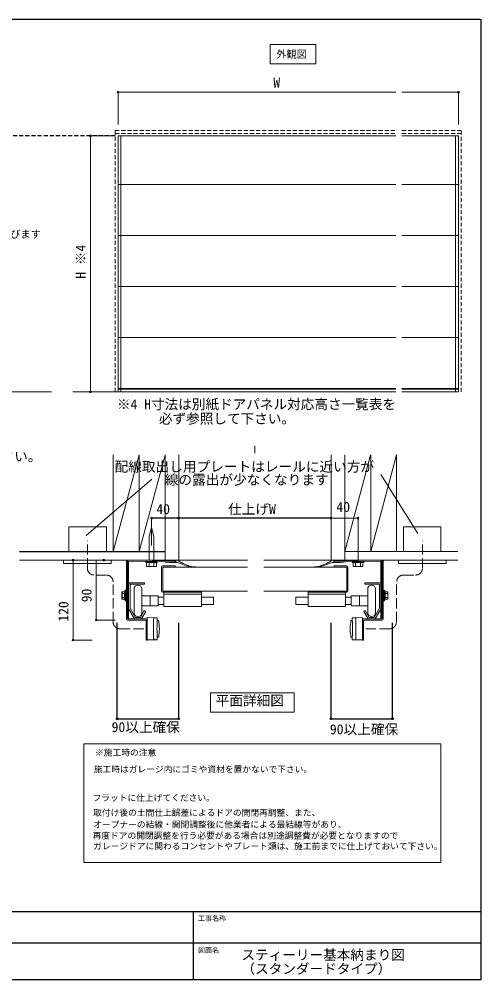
# Model space of a CAD drawing. Units: millimetres, scale not verified. Extents: x -6147 to 6028, y -4263 to 4212.
# Drawn here: x 1960 to 6028, y -4263 to 4212 of the extents above; entities that cross this region are included whole.
import ezdxf
from ezdxf.enums import TextEntityAlignment as Align

# ---------------------------------------------------------------- set-up
doc = ezdxf.new("R2010")
doc.units = ezdxf.units.MM
doc.header["$LTSCALE"] = 30
doc.header["$PDMODE"] = 32
doc.header["$PDSIZE"] = 15
doc.linetypes.add('DASHED1', pattern=[1.8, 1.2, -0.6])
doc.linetypes.add('DASHED3', pattern=[4, 3, -1])
doc.layers.add('0-0', color=4, linetype='Continuous')
doc.layers.add('0-3__0-0_枠線', color=7, linetype='Continuous')
for name, color, linetype, lineweight in [('0-2__2-4_', 7, 'Continuous', 18), ('0-A__2-1_断面', 7, 'Continuous', 18), ('0-B__3-2_', 7, 'Continuous', 18)]:
    doc.layers.add(name, color=color, linetype=linetype, lineweight=lineweight)
doc.styles.add('ＭＳ ゴシック', font='')
doc.styles.get('ＭＳ ゴシック').set_extended_font_data('MS Gothic')

msp = doc.modelspace()

# ---------------------------------------------------------------- linework, layer by layer
at = {"layer": '0-0', "color": 6}
for p, q in [((-6146.7, 4212.37), (6023.71, 4212.37)), ((6027.78, 4212.37), (6027.78, -4262.86)), ((-6146.7, -3660.83), (6027.78, -3660.83)), ((3493.07, -3660.83), (3493.07, -4262.86)), ((1349.86, -3936.6), (6027.78, -3936.6)), ((6027.78, -4262.86), (-6146.7, -4262.86))]:
    msp.add_line(p, q, dxfattribs=at)
at = {"layer": '0-0', "linetype": 'DASHED1'}
msp.add_line((2805.78, 3184.25), (-5075.4, 3184.25), dxfattribs=at)
at = {"layer": '0-0'}
for p, q in [((4708.43, -189.98), (3125.76, -189.98)), ((2824.11, -1959.67), (2824.11, -1113.3)), ((3365.76, -1959.67), (3365.76, -1113.3)), ((4708.43, -1959.67), (4708.43, -1113.3)), ((5250.08, -1959.67), (5250.08, -1113.3)), ((2824.11, -1959.67), (3365.76, -1959.67)), ((4708.43, -1959.67), (5250.08, -1959.67))]:
    msp.add_line(p, q, dxfattribs=at)
at = {"layer": '0-0', "color": 7}
for p, q in [((1961.31, -484.74), (3245.4, -484.74)), ((2863.6, -839.32), (2863.6, -905.52))]:
    msp.add_line(p, q, dxfattribs=at)
at = {"layer": '0-0'}
for p in [(3365.76, -189.98), (2824.11, -1959.67), (3365.76, -1959.67), (4708.43, -1959.67), (5250.08, -1959.67)]:
    msp.add_point(p, dxfattribs=at)
at = {"layer": '0-2__2-4_', "color": 4}
for p, q in [((2830.78, 3568.06), (2830.78, 3284.21)), ((2830.78, 3568.06), (5279.03, 3568.06)), ((5333.55, 3568.06), (5830.78, 3568.06)), ((5830.78, 3568.06), (5830.78, 3284.21)), ((2587.57, 3184.25), (2587.57, 924.25)), ((2587.57, 3184.25), (2766.75, 3184.25)), ((2587.57, 924.25), (2766.75, 924.25))]:
    msp.add_line(p, q, dxfattribs=at)
at = {"layer": '0-2__2-4_', "linetype": 'DASHED1'}
for p, q in [((2805.78, 3229.25), (2805.78, 924.25)), ((2805.78, 3229.25), (5279.03, 3229.25)), ((5333.55, 3229.25), (5855.78, 3229.25)), ((5855.78, 3229.25), (5855.78, 924.25)), ((2805.78, 3204.25), (5279.03, 3204.25)), ((5333.55, 3204.25), (5855.78, 3204.25))]:
    msp.add_line(p, q, dxfattribs=at)
at = {"layer": '0-2__2-4_'}
for p, q in [((2830.78, 3184.25), (2830.78, 924.25)), ((2830.78, 3184.25), (5279.03, 3184.25)), ((2855.78, 3184.25), (2855.78, 924.25)), ((5333.55, 3184.25), (5830.78, 3184.25)), ((5805.78, 3184.25), (5805.78, 924.25)), ((5830.78, 3184.25), (5830.78, 924.25)), ((2830.78, 2755.25), (5279.03, 2755.25)), ((2830.78, 2754.25), (5279.03, 2754.25)), ((5333.55, 2755.25), (5830.78, 2755.25)), ((5333.55, 2754.25), (5838.27, 2754.25)), ((2830.78, 2305.25), (5279.03, 2305.25)), ((2830.78, 2304.25), (5279.03, 2304.25)), ((5333.55, 2305.25), (5830.78, 2305.25)), ((5333.55, 2304.25), (5830.78, 2304.25)), ((2830.78, 1855.25), (5279.03, 1855.25)), ((2830.78, 1854.25), (5279.03, 1854.25)), ((5333.55, 1855.25), (5830.78, 1855.25)), ((5333.55, 1854.25), (5830.78, 1854.25)), ((2830.78, 1405.25), (5279.03, 1405.25)), ((2830.78, 1403.25), (5279.03, 1403.25)), ((5333.55, 1405.25), (5830.78, 1405.25)), ((5333.55, 1403.25), (5830.78, 1403.25)), ((2830.78, 954.25), (5279.03, 954.25)), ((2830.78, 949.25), (5279.03, 949.25)), ((5333.55, 954.25), (5830.78, 954.25)), ((5333.55, 949.25), (5830.78, 949.25)), ((5145.88, 194.02), (5472.68, -325.01)), ((3127.42, 155.58), (2550.72, -344.23)), ((3646.12, -1901.88), (3646.12, -1730.3)), ((3646.12, -1730.3), (4383.06, -1730.3)), ((4383.06, -1730.3), (4383.06, -1901.88)), ((4383.06, -1901.88), (3646.12, -1901.88)), ((2529.66, -2181.96), (5674.75, -2181.96)), ((5674.75, -2181.96), (5674.75, -3226.68))]:
    msp.add_line(p, q, dxfattribs=at)
msp.add_lwpolyline([(4574.29, 3817.4), (4172.96, 3817.4), (4172.96, 3988.46), (4574.29, 3988.46)], close=True, dxfattribs=at)
msp.add_lwpolyline([(5674.75, -3226.68), (2529.66, -3226.68), (2529.66, -2181.96)], dxfattribs=at)
at = {"layer": '0-2__2-4_', "color": 4}
for p in [(2830.78, 3568.06), (5830.78, 3568.06), (2587.57, 3184.25), (2587.57, 924.25)]:
    msp.add_point(p, dxfattribs=at)
at = {"layer": '0-A__2-1_断面'}
for p, q in [((-2610.69, 924.25), (2245.21, 924.25)), ((2433.01, 924.25), (5279.03, 924.25)), ((5333.55, 924.25), (5830.78, 924.25))]:
    msp.add_line(p, q, dxfattribs=at)
at = {"layer": '0-B__3-2_', "linetype": 'DASHED3'}
for p, q in [((4037.1, 447.76), (4037.1, 382.09)), ((2560.57, -631.65), (2560.57, -389.49)), ((5513.62, -631.65), (5513.62, -389.49)), ((2727.48, -691.83), (2620.75, -691.83)), ((2787.67, -1105.72), (2787.67, -752.01)), ((5284.34, -1105.72), (5284.34, -752.01)), ((5346.71, -691.83), (5453.44, -691.83)), ((2847.85, -1165.9), (3077.69, -1165.9)), ((5224.16, -1165.9), (4994.32, -1165.9))]:
    msp.add_line(p, q, dxfattribs=at)
at = {"layer": '0-B__3-2_'}
for p, q in [((2788, -484.74), (3016.48, 367.97)), ((2788, -484.74), (2788, 367.91)), ((3016.7, -484.74), (3016.7, 367.91)), ((3016.7, -484.74), (3242.58, 358.25)), ((3245.4, -559.97), (3245.4, 367.91)), ((3365.76, -559.97), (3365.76, 367.91)), ((4708.43, -559.97), (4708.43, 367.91)), ((4828.8, -559.97), (4828.8, 367.91)), ((4828.8, -484.74), (5056.54, 365.21)), ((5057.49, -484.74), (5285.97, 367.97)), ((5057.49, -484.74), (5057.49, 367.91)), ((5286.19, -484.74), (5286.19, 367.91)), ((3125.76, -271.89), (3104.7, -350.51)), ((3125.76, -271.89), (3146.83, -350.51)), ((4946.25, -580.5), (4946.25, -265.94)), ((3104.7, -559.81), (3104.7, -350.51)), ((3146.83, -559.81), (3146.83, -350.51)), ((2582.24, -484.74), (2387.11, -484.74)), ((4825.54, -484.74), (5478.78, -484.74)), ((5491.95, -484.74), (5687.09, -484.74)), ((1961.31, -559.97), (3973.45, -559.97)), ((2349.97, -590.06), (2349.97, -559.97)), ((2771.25, -590.06), (2349.97, -590.06)), ((2771.25, -590.06), (2771.25, -559.97)), ((2914.39, -569.67), (2914.39, -1071.6)), ((2914.49, -569.67), (2914.49, -829.29)), ((2915.21, -563.12), (2915.21, -1078.9)), ((2924.17, -560.04), (3336.74, -566.12)), ((2924.17, -569.67), (2924.17, -1071.6)), ((2924.17, -569.67), (3336.74, -575.59)), ((3074.61, -572.81), (3176.92, -572.81)), ((3074.61, -581.84), (3074.61, -572.81)), ((3074.61, -581.84), (3176.92, -581.84)), ((3082.13, -614.94), (3082.13, -581.84)), ((3104.1, -614.94), (3104.1, -581.84)), ((3147.43, -614.94), (3147.43, -581.84)), ((3363.58, -559.97), (3151.19, -559.97)), ((3169.4, -614.94), (3169.4, -581.84)), ((3176.92, -581.84), (3176.92, -572.81)), ((3246.47, -560.04), (3246.47, -564.61)), ((3336.74, -566.12), (3336.74, -575.59)), ((3336.74, -572.32), (3336.74, -575.41)), ((4116.16, -559.97), (5099.62, -559.97)), ((4708.43, -559.97), (4920.82, -559.97)), ((5147.84, -560.04), (4735.27, -566.12)), ((4735.27, -566.12), (4735.27, -575.59)), ((5147.84, -569.67), (4735.27, -575.59)), ((4735.27, -572.32), (4735.27, -575.41)), ((4738.52, -559.97), (5825.54, -559.97)), ((4825.54, -560.04), (4825.54, -564.61)), ((4997.4, -572.81), (4895.09, -572.81)), ((4895.09, -581.84), (4895.09, -572.81)), ((4997.4, -581.84), (4895.09, -581.84)), ((4902.61, -614.94), (4902.61, -581.84)), ((4924.58, -614.94), (4924.58, -581.84)), ((4967.91, -614.94), (4967.91, -581.84)), ((4989.88, -614.94), (4989.88, -581.84)), ((4997.4, -581.84), (4997.4, -572.81)), ((5147.84, -569.67), (5147.84, -1071.6)), ((5156.8, -563.12), (5156.8, -1078.9)), ((5157.52, -569.67), (5157.52, -829.29)), ((5157.62, -569.67), (5157.62, -1071.6)), ((5302.94, -590.06), (5302.94, -559.97)), ((5302.94, -590.06), (5724.23, -590.06)), ((5724.23, -590.06), (5724.23, -559.97)), ((3169.4, -614.94), (3082.13, -614.94)), ((3215.3, -621.43), (3215.3, -832.61)), ((3224.93, -621.43), (3224.93, -832.61)), ((3973.45, -621.43), (3224.93, -621.43)), ((4847.08, -621.43), (4116.16, -621.43)), ((4847.08, -621.43), (4847.08, -832.61)), ((4856.71, -621.43), (4856.71, -832.61)), ((4902.61, -614.94), (4989.88, -614.94)), ((2938.03, -759.82), (3064.85, -759.82)), ((3064.85, -759.82), (3064.85, -773.66)), ((5007.16, -759.82), (5007.16, -773.66)), ((5133.98, -759.82), (5007.16, -759.82)), ((2863.6, -839.32), (2887.36, -839.32)), ((2887.36, -839.32), (2896.98, -824.31)), ((2887.67, -839.32), (2887.67, -905.52)), ((2896.7, -824.27), (2896.7, -920.57)), ((2896.82, -824.27), (2905.73, -824.27)), ((2905.73, -824.27), (2905.73, -920.57)), ((2914.39, -773.66), (2914.39, -842.56)), ((2914.39, -984.9), (2914.39, -842.56)), ((2915.1, -767.11), (2915.1, -836.01)), ((2915.1, -978.35), (2915.1, -836.01)), ((2938.03, -773.66), (2938.03, -984.9)), ((2938.03, -773.66), (3064.85, -773.66)), ((2971.73, -814.59), (2971.73, -1024.03)), ((3040.94, -814.59), (3040.94, -1024.03)), ((3224.93, -832.61), (3973.45, -832.61)), ((3224.93, -842.24), (3566.78, -842.24)), ((3235.77, -955.99), (3235.77, -840.85)), ((3566.78, -832.61), (3566.78, -842.24)), ((3566.78, -842.24), (3566.78, -955.99)), ((4116.16, -832.61), (4847.08, -832.61)), ((4505.23, -832.61), (4505.23, -842.24)), ((4505.23, -842.24), (4505.23, -955.99)), ((4847.08, -842.24), (4505.23, -842.24)), ((4836.24, -955.99), (4836.24, -840.85)), ((5133.98, -773.66), (5007.16, -773.66)), ((5031.07, -814.59), (5031.07, -1024.03)), ((5100.28, -814.59), (5100.28, -1024.03)), ((5133.98, -773.66), (5133.98, -984.9)), ((5156.9, -767.11), (5156.9, -836.01)), ((5156.9, -978.35), (5156.9, -836.01)), ((5157.62, -773.66), (5157.62, -842.56)), ((5157.62, -984.9), (5157.62, -842.56)), ((5166.28, -824.27), (5166.28, -920.57)), ((5175.19, -824.27), (5166.28, -824.27)), ((5184.65, -839.32), (5175.03, -824.31)), ((5175.31, -824.27), (5175.31, -920.57)), ((5184.33, -839.32), (5184.33, -905.52)), ((5208.41, -839.32), (5184.65, -839.32)), ((5208.41, -839.32), (5208.41, -905.52)), ((2887.67, -854.37), (2863.6, -854.37)), ((2887.67, -890.48), (2863.6, -890.48)), ((2863.6, -905.52), (2887.36, -905.52)), ((2887.36, -905.52), (2896.7, -920.57)), ((2896.7, -920.57), (2905.73, -920.57)), ((3185.38, -876.58), (3041.71, -876.58)), ((3113.16, -876.58), (3113.16, -962.04)), ((3185.38, -876.58), (3185.38, -911.28)), ((3235.77, -886.2), (3185.38, -886.2)), ((3185.38, -911.28), (3185.38, -962.04)), ((3672.87, -886.2), (3566.78, -886.2)), ((3566.8, -970.27), (3566.8, -860.74)), ((4399.14, -886.2), (4505.23, -886.2)), ((4505.21, -970.27), (4505.21, -860.74)), ((4836.24, -886.2), (4886.63, -886.2)), ((4886.63, -876.58), (4886.63, -911.28)), ((4886.63, -876.58), (5030.3, -876.58)), ((4886.63, -911.28), (4886.63, -962.04)), ((4958.85, -876.58), (4958.85, -962.04)), ((5175.31, -920.57), (5166.28, -920.57)), ((5184.65, -905.52), (5175.31, -920.57)), ((5184.33, -854.37), (5208.41, -854.37)), ((5184.33, -890.48), (5208.41, -890.48)), ((5208.41, -905.52), (5184.65, -905.52)), ((2972.25, -1071.87), (2926.04, -991.82)), ((2938.03, -984.9), (2984.24, -1064.95)), ((3062.66, -1005.67), (3028.44, -1064.95)), ((3040.42, -1071.87), (3074.64, -1012.59)), ((3185.38, -962.04), (3040.94, -962.04)), ((3062.66, -1005.67), (3074.64, -1012.59)), ((3235.77, -952.41), (3185.38, -952.41)), ((3235.79, -970.27), (3259.87, -970.27)), ((3259.87, -970.27), (3542.73, -970.27)), ((3383.24, -970.27), (3419.35, -970.27)), ((3542.73, -970.27), (3566.8, -970.27)), ((4529.28, -970.27), (4505.21, -970.27)), ((4812.14, -970.27), (4529.28, -970.27)), ((4688.77, -970.27), (4652.66, -970.27)), ((4836.22, -970.27), (4812.14, -970.27)), ((4836.24, -952.41), (4886.63, -952.41)), ((4886.63, -962.04), (5031.07, -962.04)), ((5009.35, -1005.67), (4997.36, -1012.59)), ((5031.59, -1071.87), (4997.36, -1012.59)), ((5009.35, -1005.67), (5043.57, -1064.95)), ((5133.98, -984.9), (5087.77, -1064.95)), ((5099.76, -1071.87), (5145.97, -991.82)), ((2924.17, -1071.6), (2914.39, -1071.6)), ((3077.69, -1078.9), (2915.21, -1078.9)), ((2915.21, -1088.53), (3077.69, -1088.53)), ((2984.24, -1064.95), (3028.44, -1064.95)), ((3028.44, -1078.79), (2984.24, -1078.79)), ((3077.69, -1088.5), (3077.69, -1195.91)), ((3087.29, -1070), (3087.29, -1261.79)), ((3087.29, -1070.05), (3087.29, -1261.74)), ((3090.4, -1067), (3156.71, -1069.33)), ((3144.29, -1081.32), (3144.29, -1250.59)), ((3156.71, -1069.33), (3174.4, -1069.95)), ((3177.29, -1072.95), (3177.29, -1090.9)), ((3177.29, -1090.9), (3187.02, -1093.33)), ((3189.29, -1096.24), (3189.29, -1114.9)), ((4882.72, -1096.24), (4882.72, -1114.9)), ((4894.72, -1090.9), (4884.99, -1093.33)), ((4894.72, -1072.95), (4894.72, -1090.9)), ((4915.3, -1069.33), (4897.61, -1069.95)), ((4981.61, -1067), (4915.3, -1069.33)), ((4927.72, -1081.32), (4927.72, -1250.59)), ((4984.72, -1070), (4984.72, -1261.79)), ((4984.72, -1070.05), (4984.72, -1261.74)), ((4994.32, -1078.9), (5156.8, -1078.9)), ((4994.32, -1088.5), (4994.32, -1195.91)), ((5156.8, -1088.53), (4994.32, -1088.53)), ((5087.77, -1064.95), (5043.57, -1064.95)), ((5043.57, -1078.79), (5087.77, -1078.79)), ((5147.84, -1071.6), (5157.62, -1071.6)), ((3189.29, -1114.9), (3192.29, -1120.9)), ((4882.72, -1114.9), (4879.72, -1120.9)), ((3077.69, -1195.91), (3077.69, -1264.9)), ((3156.69, -1262.58), (3090.39, -1264.79)), ((3156.69, -1262.58), (3174.39, -1261.99)), ((3177.29, -1240.9), (3187.02, -1238.46)), ((3177.29, -1240.9), (3177.29, -1258.99)), ((3189.29, -1216.9), (3192.29, -1210.9)), ((3189.29, -1216.9), (3189.29, -1235.55)), ((4882.72, -1216.9), (4879.72, -1210.9)), ((4882.72, -1216.9), (4882.72, -1235.55)), ((4894.72, -1240.9), (4884.99, -1238.46)), ((4894.72, -1240.9), (4894.72, -1258.99)), ((4915.32, -1262.58), (4897.62, -1261.99)), ((4915.32, -1262.58), (4981.62, -1264.79)), ((4994.32, -1195.91), (4994.32, -1264.9))]:
    msp.add_line(p, q, dxfattribs=at)
at = {"layer": '0-B__3-2_', "color": 4}
for p, q in [((3125.76, -189.98), (3125.76, -430.43)), ((3365.76, -189.98), (3365.76, -430.43)), ((4708.43, -189.98), (4946.25, -189.98)), ((4708.43, -189.98), (4708.43, -430.43)), ((4946.25, -189.98), (4946.25, -430.43)), ((2597.98, -484.74), (2785.2, -484.74)), ((5476.22, -484.74), (5288.99, -484.74)), ((2435.41, -559.97), (2435.41, -1264.9)), ((2435.41, -559.97), (2603.27, -559.97)), ((2597.98, -559.97), (2785.2, -559.97)), ((2639.12, -559.97), (2639.12, -1088.53)), ((2706.57, -559.97), (2784.04, -559.97)), ((5476.22, -559.97), (5288.99, -559.97)), ((2639.12, -1088.53), (2806.97, -1088.53)), ((2435.41, -1264.9), (2603.27, -1264.9))]:
    msp.add_line(p, q, dxfattribs=at)
at = {"layer": '0-B__3-2_'}
for points in [[(2396.94, -484.14), (2396.94, -267.48), (2727.95, -267.48), (2727.95, -484.14), (2248.65, -484.14)], [(5677.25, -484.14), (5677.25, -267.48), (5346.24, -267.48), (5346.24, -484.14), (5825.54, -484.14)], [(2905.58, -1078.9), (2905.58, -563.12), (2915.06, -563.12)], [(5166.43, -1078.9), (5166.43, -563.12), (5156.95, -563.12)], [(3224.93, -611.8), (3335.67, -611.8), (3335.67, -621.43)], [(4847.08, -611.8), (4736.34, -611.8), (4736.34, -621.43)], [(3235.79, -970.27), (3235.79, -860.74), (3485.38, -860.74), (3566.8, -860.74)], [(3672.87, -886.2), (3672.87, -952.41), (3566.78, -952.41)], [(4399.14, -886.2), (4399.14, -952.41), (4505.23, -952.41)], [(4836.22, -970.27), (4836.22, -860.74), (4586.63, -860.74), (4505.21, -860.74)], [(3077.69, -1264.9), (3087.29, -1264.9), (3087.29, -1261.74)], [(4994.32, -1264.9), (4984.72, -1264.9), (4984.72, -1261.74)]]:
    msp.add_lwpolyline(points, dxfattribs=at)
for centre, radius, start, end in [((2924.17, -569.67), 9.63, 90, 180), ((3339.21, 361.87), 943.59, 262.52013, 270.85156), ((3335.21, -570.67), 4.98, 287.91966, 72.08035), ((3300.98, -777.28), 202.53, 64.67191, 75.04866), ((2996.98, -1143.74), 684.77, 55.04593, 58.47397), ((3535.81, -321.58), 299.24, 240.68475, 265.54402), ((4536.2, -321.58), 299.24, 274.45598, 299.31525), ((5075.03, -1143.74), 684.77, 121.52603, 124.95407), ((4771.03, -777.28), 202.53, 104.95134, 115.32809), ((4732.8, 361.87), 943.59, 269.14844, 277.47987), ((4736.8, -570.67), 4.98, 107.91965, 252.08034), ((5147.84, -569.67), 9.63, 0, 90), ((3224.93, -621.43), 9.63, 90, 180), ((3520.86, -266.98), 353.33, 247.84549, 268.40303), ((4551.15, -266.98), 353.33, 271.59697, 292.15451), ((4847.08, -621.43), 9.63, 0, 90), ((2938.03, -773.66), 13.84, 90, 180.00002), ((5133.98, -773.66), 13.84, 359.99998, 90), ((3006.34, -815.02), 34.61, 0.71635, 179.28363), ((3224.93, -832.61), 9.63, 180, 270), ((4847.08, -832.61), 9.63, 270, 0), ((5065.67, -815.02), 34.61, 0.71637, 179.28365), ((2938.03, -984.9), 13.84, 180.00002, 209.99667), ((5133.98, -984.9), 13.84, 330.00333, 359.99998), ((2915.21, -1078.9), 9.63, 180, 270), ((3006.34, -1023.68), 34.61, 180.57027, 359.42975), ((2984.24, -1064.95), 13.84, 209.99666, 270), ((3028.44, -1064.95), 13.84, 270.00002, 330.00334), ((3077.69, -1088.5), 9.6, 0, 90), ((3090.29, -1070), 3, 87.99308, 180), ((3156.29, -1081.32), 12, 87.99308, 180), ((4113.29, -1165.9), 939, 175.41878, 184.58122), ((3174.29, -1072.95), 3, 0, 87.99308), ((3186.29, -1096.24), 3, 0, 75.96376), ((4885.72, -1096.24), 3, 104.03624, 180), ((4897.72, -1072.95), 3, 92.00692, 180), ((3958.72, -1165.9), 939, 355.41878, 4.58122), ((4915.72, -1081.32), 12, 0, 92.00692), ((4981.72, -1070), 3, 0, 92.00692), ((4994.32, -1088.5), 9.6, 90, 180), ((5065.67, -1023.68), 34.61, 180.57025, 359.42973), ((5043.57, -1064.95), 13.84, 209.99666, 269.99998), ((5087.77, -1064.95), 13.84, 270, 330.00334), ((5156.8, -1078.9), 9.63, 270, 0), ((2848.77, -1165.9), 346.45, 352.53692, 7.46308), ((5223.24, -1165.9), 346.45, 172.53692, 187.46308), ((3090.29, -1261.79), 3, 180, 271.90915), ((3156.29, -1250.59), 12, 180, 271.90915), ((3174.29, -1258.99), 3, 271.90915, 0), ((3186.29, -1235.55), 3, 284.03624, 0), ((4885.72, -1235.55), 3, 180, 255.96376), ((4897.72, -1258.99), 3, 180, 268.09085), ((4915.72, -1250.59), 12, 268.09085, 0), ((4981.72, -1261.79), 3, 268.09085, 0)]:
    msp.add_arc(centre, radius, start, end, dxfattribs=at)
at = {"layer": '0-B__3-2_', "color": 4, "linetype": 'DASHED3'}
msp.add_arc((2620.75, -631.65), 60.18, 180, 270, dxfattribs=at)
at = {"layer": '0-B__3-2_', "linetype": 'DASHED3'}
for centre, start, end in [((5453.44, -631.65), 270, 0), ((2727.48, -752.01), 0, 90), ((5346.71, -752.01), 90, 180), ((2847.85, -1105.72), 180, 270), ((5224.16, -1105.72), 270, 0)]:
    msp.add_arc(centre, 60.18, start, end, dxfattribs=at)
at = {"layer": '0-B__3-2_', "color": 4}
for p in [(3125.76, -189.98), (4708.43, -189.98), (4946.25, -189.98), (2435.41, -559.97), (2706.57, -559.97), (2639.12, -1088.53), (2435.41, -1264.9)]:
    msp.add_point(p, dxfattribs=at)

# ---------------------------------------------------------------- texts
at = {"layer": '0-2__2-4_', "style": 'ＭＳ ゴシック'}
for s, height, p in [('外観図', 65.98, (4225.6, 3850.3)), ('W', 87.98, (4199.53, 3583.06)), ('※4 H寸法は別紙ドアパネル対応高さ一覧表を', 87.98, (2821.44, 744.71)), ('必ず参照して下さい。', 87.98, (3191.15, 617.69)), ('※2赤外線ｾﾝｻｰ用に0.75mmの単線を2芯通線(または配管※3)して下さい。', 87.98, (-1742.28, 284.58)), ('配線取出し用プレートはレールに近い方が', 88.25, (2800.63, 194.02)), ('線の露出が少なくなります', 88.25, (3242.76, 78.68))]:
    msp.add_text(s, height=height, dxfattribs=at).set_placement(p, align=Align.BOTTOM_LEFT)
at = {"layer": '0-2__2-4_', "color": 4, "style": 'ＭＳ ゴシック'}
for s, height, p in [('ｼﾝﾌﾟﾙﾌﾟｯｼｭﾎﾞﾀﾝを選びます', 65.98, (1070.73, 2262.52)), ('※施工時の注意', 54.99, (2628.11, -2302.29)), ('施工時はガレージ内にゴミや資材を置かないで下さい。', 54.99, (2617.17, -2449.98)), ('フラットに仕上げてください。', 54.99, (2606.23, -2701.58)), ('取付け後の土間仕上誤差によるドアの開閉再調整、また、', 54.99, (2611.7, -2832.86)), ('オープナーの結線・開閉調整後に他業者による最結線等があり、', 54.99, (2611.7, -2936.78)), ('再度ドアの開閉調整を行う必要がある場合は別途調整費が必要となりますので', 54.99, (2606.23, -3035.24)), ('ガレージドアに関わるコンセントやプレート類は、施工前までに仕上げておいて下さい。', 54.99, (2611.7, -3128.22))]:
    msp.add_text(s, height=height, dxfattribs=at).set_placement(p, align=Align.BOTTOM_LEFT)
at = {"layer": '0-2__2-4_', "style": 'ＭＳ ゴシック'}
msp.add_text('H ※4', height=87.98, rotation=90, dxfattribs=at).set_placement((2572.57, 1923), align=Align.BOTTOM_LEFT)
at = {"layer": '0-3__0-0_枠線', "style": 'ＭＳ ゴシック'}
for s, p in [('工事名称', (3536.46, -3756.49)), ('図面名', (3536.46, -4038.17))]:
    msp.add_text(s, height=43.99, dxfattribs=at).set_placement(p, align=Align.BOTTOM_LEFT)
at = {"layer": '0-B__3-2_', "color": 3, "style": 'ＭＳ ゴシック'}
for s, p in [('40', (3168.78, -180.37)), ('仕上げW', (3800.6, -180.37)), ('40', (4755.72, -161.13)), ('90以上確保', (2774.45, -2103.93)), ('90以上確保', (4698.01, -2123.17))]:
    msp.add_text(s, height=88.25, dxfattribs=at).set_placement(p, align=Align.BOTTOM_LEFT)
for s, p in [('90', (2624.07, -931.77)), ('120', (2420.36, -1103.34))]:
    msp.add_text(s, height=88.25, rotation=90, dxfattribs=at).set_placement(p, align=Align.BOTTOM_LEFT)
at = {"layer": '0-B__3-2_', "style": 'ＭＳ ゴシック'}
for s, height, p in [('平面詳細図', 88.25, (3691.4, -1869.38)), ('スティーリー基本納まり図', 87.98, (3918.78, -4113.03)), ('（スタンダードタイプ）', 87.98, (3918.78, -4235.84))]:
    msp.add_text(s, height=height, dxfattribs=at).set_placement(p, align=Align.BOTTOM_LEFT)

doc.saveas('drawing.dxf')
